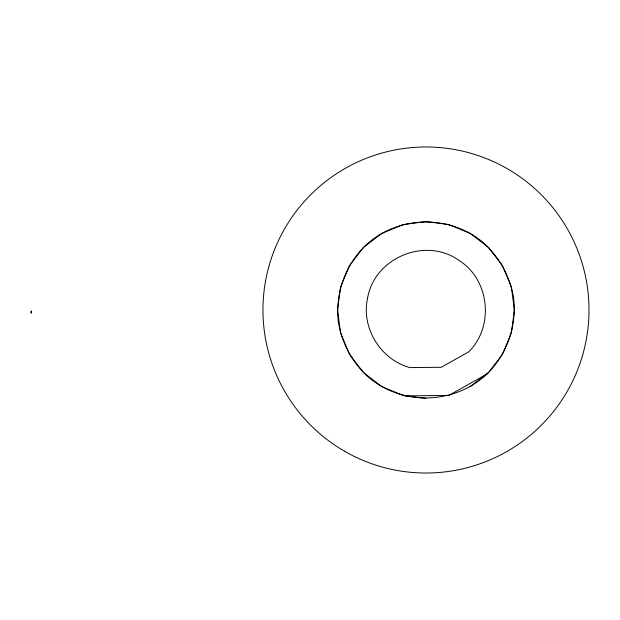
<?xml version="1.0" encoding="UTF-8"?>
<svg xmlns="http://www.w3.org/2000/svg" width="620" height="620" viewBox="0 0 620 620"><rect width="100%" height="100%" fill="white"/><g stroke="black" fill="none" stroke-linecap="round" stroke-linejoin="round"><path stroke-width="0.93" d="M31.318 312.488L31.465 311.504M487.126 373.883C507.393 353.849 517.266 324.779 513.383 296.546C509.57 275.52 498.821 256.417 482.817 242.257C449.329 214.35 398.466 215.465 366.226 244.799C345.526 264.383 335.033 293.237 338.295 321.54C341.643 342.643 351.982 361.979 367.668 376.487C401.791 406.146 454.266 404.821 487.126 373.883L448.864 395.421L404.953 395.901M470.193 386.586L488.506 372.535L502.564 354.214L511.392 332.886L514.406 310L511.392 287.114L502.564 265.786L488.506 247.465L470.193 233.415L448.864 224.579L425.971 221.565L403.085 224.579L381.757 233.415L363.444 247.465L349.385 265.786L340.55 287.114L337.544 310L340.55 332.886L349.385 354.214L363.444 372.535L381.757 386.586L403.085 395.421L425.971 398.435M31.008 311.992C31.434 316.564 31.868 307.76 31.008 311.992M367.59 298.127C360.902 327.794 380.665 359.778 409.944 367.598L441.316 367.257L468.658 351.873C494.404 326.763 489.722 279.589 459.102 260.501C425.824 236.406 374.379 257.626 367.59 298.127M344.464 451.182A163.029 163.029 0 0 0 589 310A163.029 163.029 0 0 0 344.464 168.818A163.029 163.029 0 0 0 344.464 451.182"/></g></svg>
